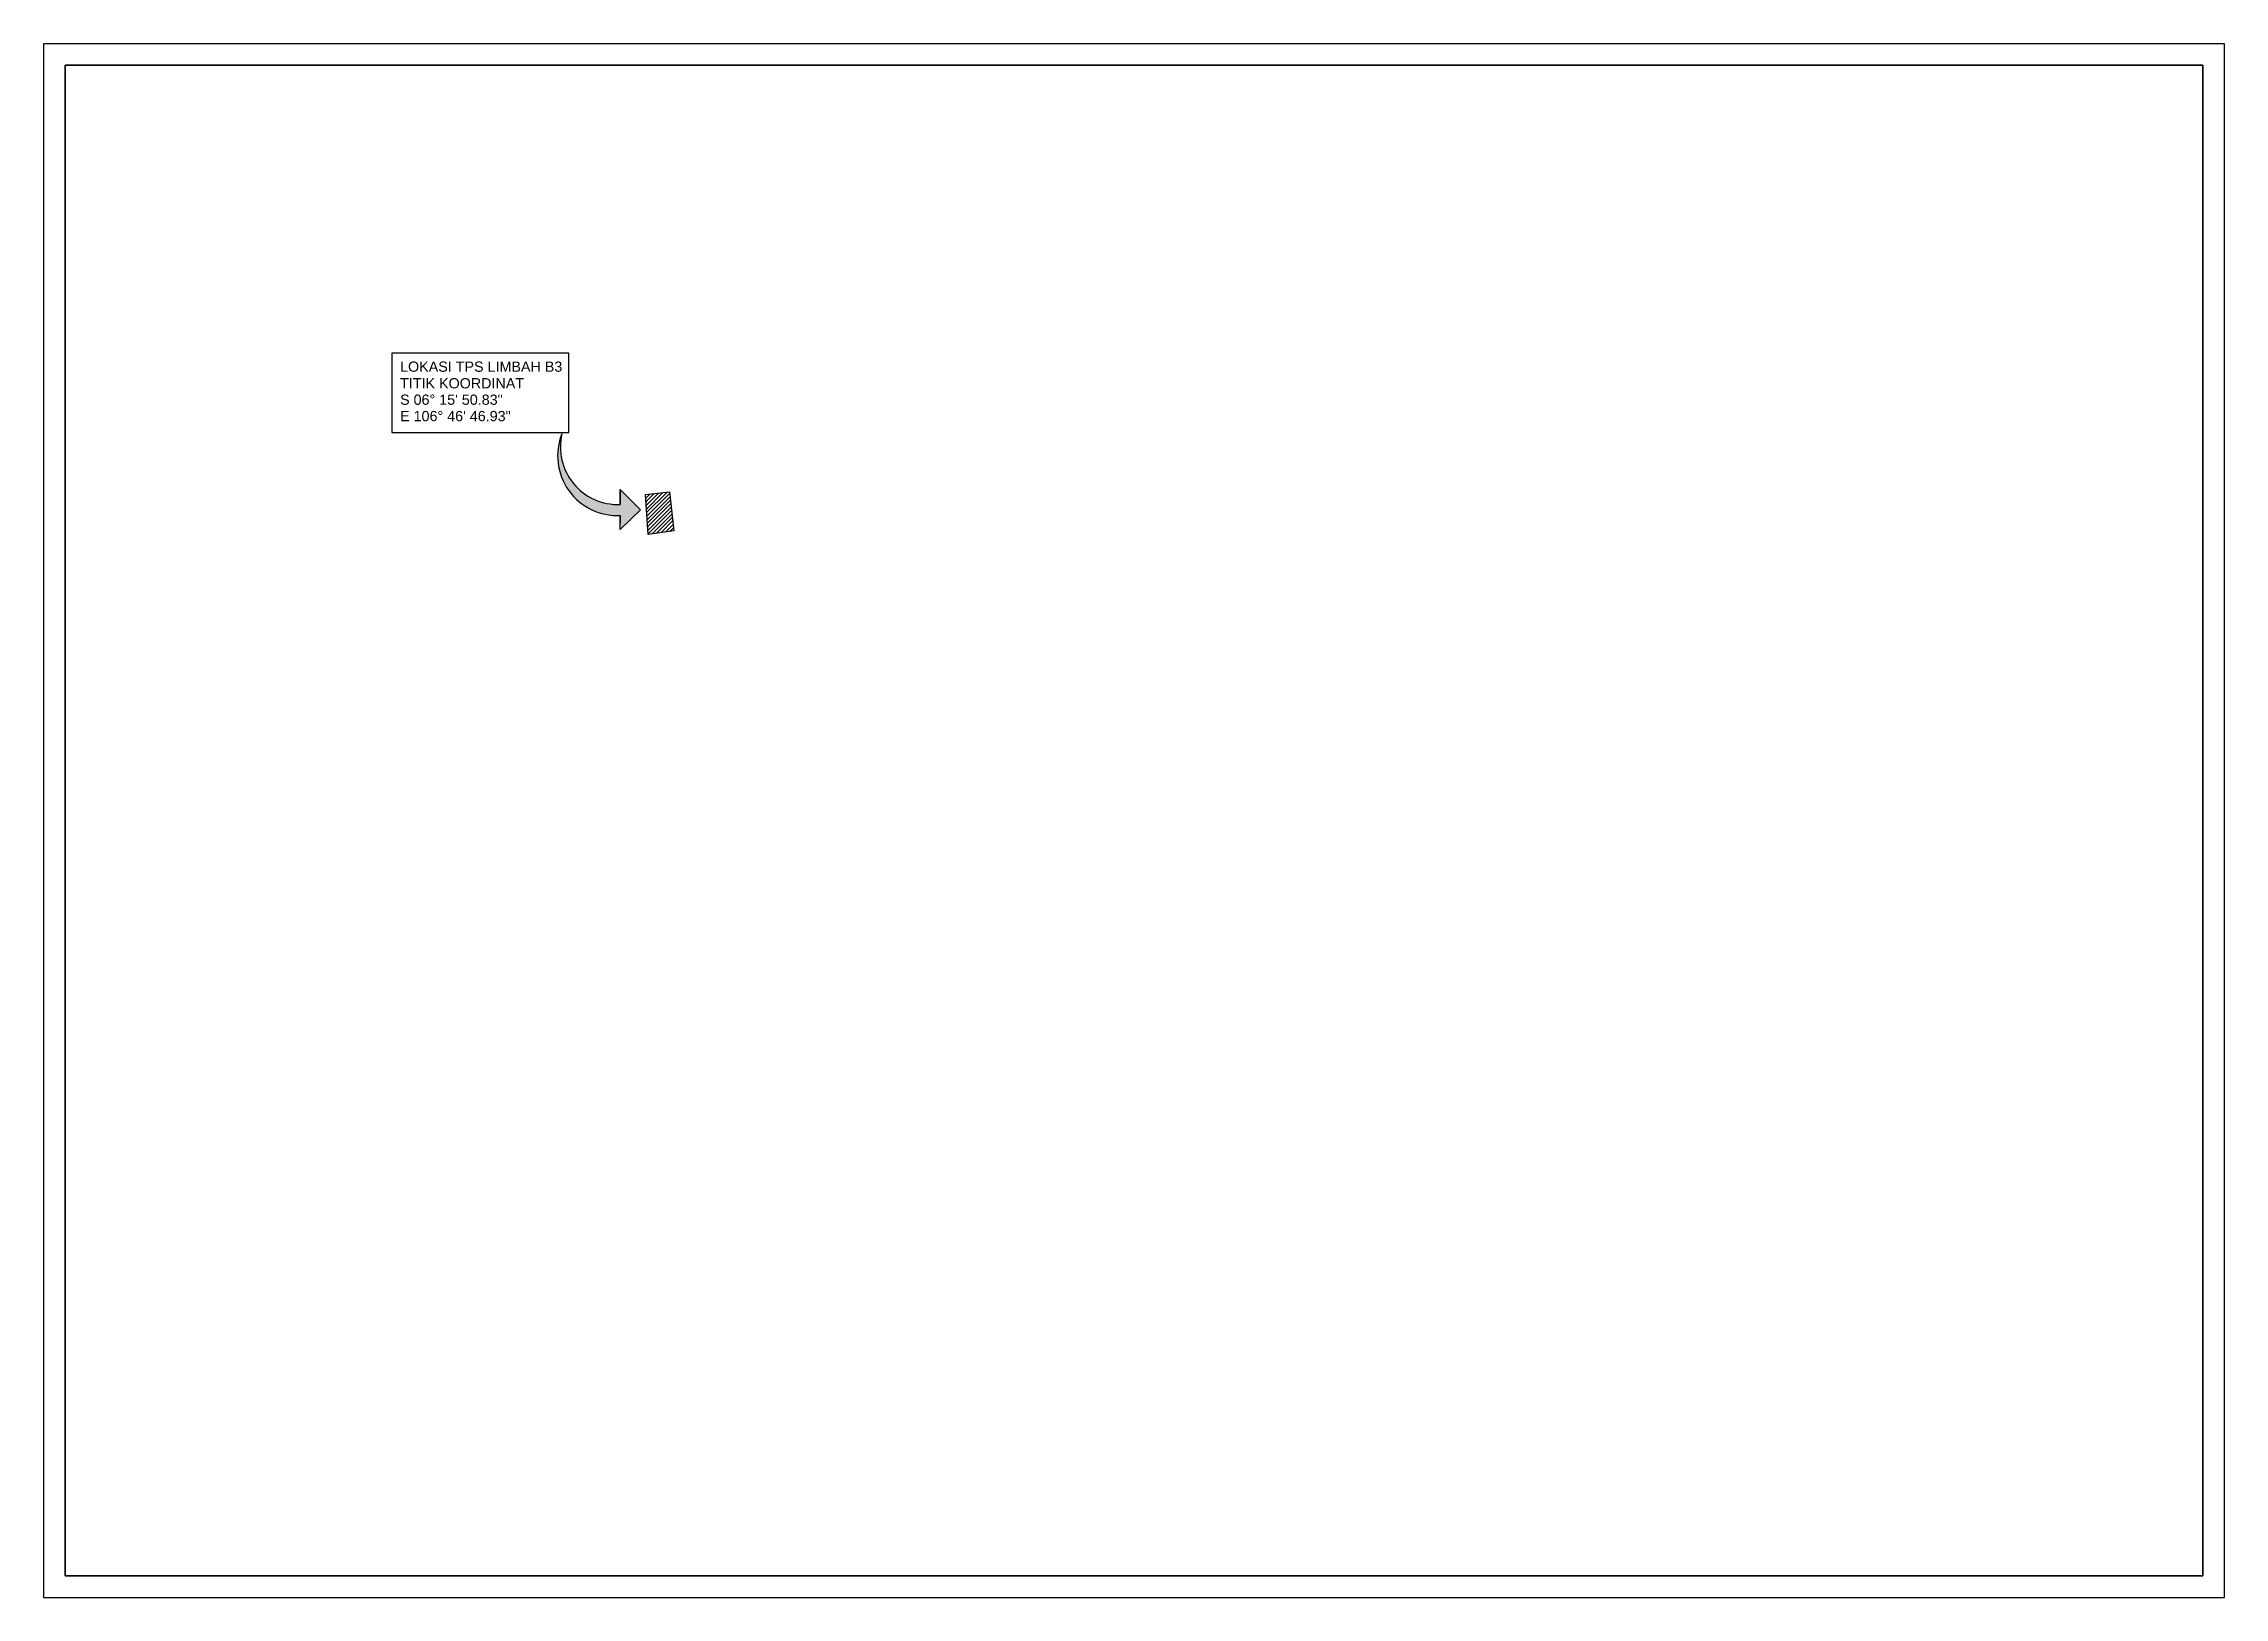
# Model space of a CAD drawing. Header units: inches. Extents: x -151 to 859, y 92 to 812.
import ezdxf

# ---------------------------------------------------------------- set-up
doc = ezdxf.new("R2010")
doc.units = ezdxf.units.IN
doc.header["$MEASUREMENT"] = 0
doc.styles.get("Standard").update_dxf_attribs({"font": 'arial.ttf'})
picture_1 = doc.add_image_def('image1.jpg', size_in_pixel=(4966, 3508))

msp = doc.modelspace()

# ---------------------------------------------------------------- hatches: boundary and pattern name
h = msp.add_hatch(color=5)
h.dxf.hatch_style = 1
h.set_gradient(color1=(147, 149, 152), color2=(0, 0, 255))
h.paths.add_polyline_path([(125.3, 596.2), (115.9, 605.5), (115.9, 598.6, -0.49512), (88.9, 631.3, 0.544937), (115.9, 593.5), (115.9, 587)])
h = msp.add_hatch()
h.set_pattern_fill('ANSI31', color=1, scale=10)
h.paths.add_polyline_path([(138.8, 604.5), (127.6, 603.2), (128.8, 584.7), (140.7, 586.4)])

# ---------------------------------------------------------------- linework, layer by layer
for points in [[(-151.3, 92.3), (859.4, 92.3), (859.4, 812.1), (-151.3, 812.1)], [(-141.3, 102.3), (849.4, 102.3), (849.4, 802.1), (-141.3, 802.1)]]:
    msp.add_lwpolyline(points, close=True)
at = {"color": 5}
msp.add_lwpolyline([(10.1, 632), (92.1, 632), (92.1, 668.7), (10.1, 668.7)], close=True, dxfattribs=at)
for points in [[(125.3, 596.2), (115.9, 605.5), (115.9, 598.6)], [(115.9, 598.6), (115.9, 605.5)], [(125.3, 596.2), (115.9, 587), (115.9, 593.5)], [(115.9, 593.5), (115.9, 589.9)]]:
    msp.add_lwpolyline(points, dxfattribs=at)
msp.add_lwpolyline([(127.6, 603.2), (138.8, 604.5), (140.7, 586.4), (128.8, 584.7), (127.6, 603.2)])
for centre, radius, start, end in [((114.6, 621.2), 27.7, 158.3796, 272.73), ((114.9, 625.3), 26.7, 166.8525, 272.2161)]:
    msp.add_arc(centre, radius, start, end, dxfattribs=at)

# ---------------------------------------------------------------- texts
for s, p in [('TITIK KOORDINAT', (13.9, 652.4)), ('LOKASI TPS LIMBAH B3', (13.9, 660.1)), ('S 06° 15\' 50.83"', (13.9, 644.8)), ('E 106° 46\' 46.93"', (13.9, 637.2))]:
    msp.add_text(s, height=4.747, dxfattribs=at).set_placement(p)

# ---------------------------------------------------------------- pictures from other files: only their frames are drawn
image = msp.add_image(picture_1, insert=(-141.3, 102.3), size_in_units=(990.7, 699.8))
image.dxf.flags = 7

doc.saveas('drawing.dxf')
